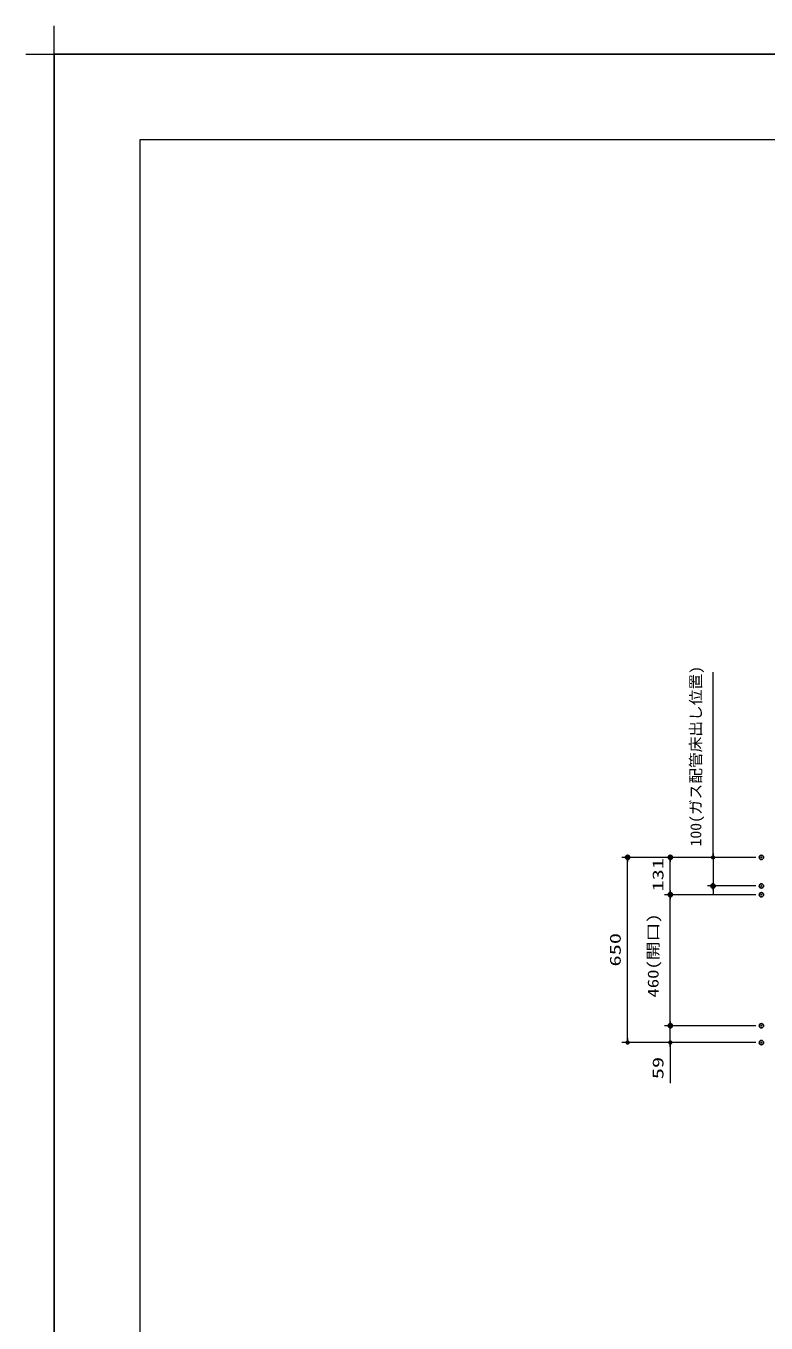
# Model space of a CAD drawing. Units: millimetres, scale not verified. Extents: x -9797 to 9797, y -4555 to 4555.
# Drawn here: x -9797 to -7197, y 0 to 4555 of the extents above; entities that cross this region are included whole.
import ezdxf
from ezdxf.enums import TextEntityAlignment as Align

# ---------------------------------------------------------------- set-up
doc = ezdxf.new("R2010")
doc.units = ezdxf.units.MM
doc.header["$LTSCALE"] = 30
doc.header["$PDMODE"] = 32
doc.header["$PDSIZE"] = 15
for name, color, linetype, lineweight in [('0-0_0', 7, 'Continuous', 25), ('0-3_寸法ﾚｲﾔｰ', 30, 'Continuous', 13), ('0-4_DEFPOINTS', 7, 'Continuous', 25), ('0-6_図面枠', 3, 'Continuous', 15), ('0-8_一般', 7, 'Continuous', 5)]:
    doc.layers.add(name, color=color, linetype=linetype, lineweight=lineweight)
doc.styles.add('ＭＳ ゴシック', font='')
doc.styles.get('ＭＳ ゴシック').set_extended_font_data('MS Gothic')

# ---------------------------------------------------------------- blocks, each defined once
blk = doc.blocks.new('_DOT')
at = {"layer": '0-0_0', "color": 30}
blk.add_line((-15, 0), (-30, 0), dxfattribs=at)
for points in [[(0, 0), (-15, 0), (-14.88, 1.88)], [(0, 0), (-14.88, -1.88), (-15, 0)], [(0, 0), (-14.88, 1.88), (-14.53, 3.73)], [(0, 0), (-14.53, -3.73), (-14.88, -1.88)], [(0, 0), (-14.53, 3.73), (-13.95, 5.52)], [(0, 0), (-13.95, -5.52), (-14.53, -3.73)], [(0, 0), (-13.95, 5.52), (-13.14, 7.23)], [(0, 0), (-13.14, -7.23), (-13.95, -5.52)], [(0, 0), (-13.14, 7.23), (-12.14, 8.82)], [(0, 0), (-12.14, -8.82), (-13.14, -7.23)], [(0, 0), (-12.14, 8.82), (-10.93, 10.27)], [(0, 0), (-10.93, -10.27), (-12.14, -8.82)], [(0, 0), (-10.93, 10.27), (-9.56, 11.56)], [(0, 0), (-9.56, -11.56), (-10.93, -10.27)], [(0, 0), (-9.56, 11.56), (-8.04, 12.66)], [(0, 0), (-8.04, -12.66), (-9.56, -11.56)], [(0, 0), (-8.04, 12.66), (-6.39, 13.57)], [(0, 0), (-6.39, -13.57), (-8.04, -12.66)], [(0, 0), (-6.39, 13.57), (-4.64, 14.27)], [(0, 0), (-4.64, -14.27), (-6.39, -13.57)], [(0, 0), (-4.64, 14.27), (-2.81, 14.73)], [(0, 0), (-2.81, -14.73), (-4.64, -14.27)], [(0, 0), (-2.81, 14.73), (-0.94, 14.97)], [(0, 0), (-0.94, -14.97), (-2.81, -14.73)], [(0, 0), (-0.94, 14.97), (0.94, 14.97)], [(0, 0), (0.94, -14.97), (-0.94, -14.97)], [(0, 0), (0.94, 14.97), (2.81, 14.73)], [(0, 0), (2.81, 14.73), (4.64, 14.27)], [(0, 0), (4.64, 14.27), (6.39, 13.57)], [(0, 0), (6.39, 13.57), (8.04, 12.66)], [(0, 0), (8.04, 12.66), (9.56, 11.56)], [(0, 0), (9.56, 11.56), (10.93, 10.27)], [(0, 0), (10.93, 10.27), (12.14, 8.82)], [(0, 0), (12.14, 8.82), (13.14, 7.23)], [(0, 0), (13.14, 7.23), (13.95, 5.52)], [(0, 0), (13.95, 5.52), (14.53, 3.73)], [(0, 0), (14.53, 3.73), (14.88, 1.88)], [(0, 0), (14.88, 1.88), (15, 0)], [(0, 0), (2.81, -14.73), (0.94, -14.97)], [(0, 0), (4.64, -14.27), (2.81, -14.73)], [(0, 0), (6.39, -13.57), (4.64, -14.27)], [(0, 0), (8.04, -12.66), (6.39, -13.57)], [(0, 0), (9.56, -11.56), (8.04, -12.66)], [(0, 0), (10.93, -10.27), (9.56, -11.56)], [(0, 0), (12.14, -8.82), (10.93, -10.27)], [(0, 0), (13.14, -7.23), (12.14, -8.82)], [(0, 0), (13.95, -5.52), (13.14, -7.23)], [(0, 0), (14.53, -3.73), (13.95, -5.52)], [(0, 0), (14.88, -1.88), (14.53, -3.73)], [(0, 0), (15, 0), (14.88, -1.88)]]:
    blk.add_solid(points, dxfattribs=at)
blk = doc.blocks.new('グループ-13-1')
at = {"layer": '0-8_一般'}
for p, q in [((372249.8, -84177), (372249.8, -80193)), ((370257.8, -82185), (374241.7, -82185))]:
    blk.add_line(p, q, dxfattribs=at)

msp = doc.modelspace()

# ---------------------------------------------------------------- linework, layer by layer
at = {"layer": '0-3_寸法ﾚｲﾔｰ'}
for p, q in [((-7383.51, 1635), (-7383.51, 2285.57)), ((-7383.51, 1650), (-7383.51, 1665)), ((-7233.51, 1635), (-7703.51, 1635)), ((-7683.51, 1000), (-7683.51, 1620)), ((-7233.51, 1635), (-7553.51, 1635)), ((-7533.51, 1519), (-7533.51, 1620)), ((-7233.51, 1635), (-7403.51, 1635)), ((-7383.51, 1635), (-7383.51, 1535)), ((-7233.51, 1504), (-7553.51, 1504)), ((-7233.51, 1504), (-7553.51, 1504)), ((-7233.51, 1535), (-7403.51, 1535)), ((-7383.51, 1520), (-7383.51, 1505)), ((-7533.51, 1059), (-7533.51, 1489)), ((-7533.51, 1059), (-7533.51, 1074)), ((-7233.51, 1044), (-7553.51, 1044)), ((-7233.51, 1044), (-7553.51, 1044)), ((-7533.51, 985), (-7533.51, 1044)), ((-7233.51, 985), (-7703.51, 985)), ((-7233.51, 985), (-7553.51, 985)), ((-7533.51, 985), (-7533.51, 841.91)), ((-7533.51, 970), (-7533.51, 955))]:
    msp.add_line(p, q, dxfattribs=at)
at = {"layer": '0-4_DEFPOINTS'}
for p in [(2902.77, 4455), (-9697.23, -4455)]:
    msp.add_line(p, (-9697.23, 4455), dxfattribs=at)
for p in [(-7683.51, 1635), (-7533.51, 1635), (-7213.51, 1635), (-7533.51, 1504), (-7383.51, 1535), (-7213.51, 1535), (-7213.51, 1504), (-7533.51, 1044), (-7213.51, 1044), (-7213.51, 985)]:
    msp.add_point(p, dxfattribs=at)
at = {"layer": '0-6_図面枠'}
msp.add_lwpolyline([(-9397.23, -4155), (2602.77, -4155), (2602.77, 4155), (-9397.23, 4155)], close=True, dxfattribs=at)

# ---------------------------------------------------------------- block references
at = {"layer": '0-3_寸法ﾚｲﾔｰ', "xscale": 0.5, "yscale": 0.5}
for p, rotation in [((-7683.51, 1635), 90), ((-7533.51, 1635), 90), ((-7383.51, 1635), 270), ((-7533.51, 1504), 270), ((-7533.51, 1504), 90), ((-7383.51, 1535), 90), ((-7533.51, 1044), 270), ((-7533.51, 1044), 270), ((-7683.51, 985), 270), ((-7533.51, 985), 90)]:
    msp.add_blockref('_DOT', p, dxfattribs=dict(at, rotation=rotation))
at = {"layer": '0-4_DEFPOINTS', "xscale": 0.05, "yscale": 0.05}
msp.add_blockref('グループ-13-1', (-28309.72, 8564.25), dxfattribs=at)

# ---------------------------------------------------------------- texts
at = {"layer": '0-3_寸法ﾚｲﾔｰ', "style": 'ＭＳ ゴシック'}
for s, width, p in [('100(ガス配管床出し位置)', 1.05, (-7413.26, 1673.57)), ('131', 1.5, (-7546.11, 1515.21)), ('460(開口)', 1.25, (-7563.26, 1143.14)), ('650', 1.5, (-7696.11, 1251.91)), ('59', 1.5, (-7546.11, 856.19))]:
    msp.add_text(s, height=38.49, rotation=90, dxfattribs=dict(at, width=width)).set_placement(p, align=Align.BOTTOM_LEFT)

doc.saveas('drawing.dxf')
